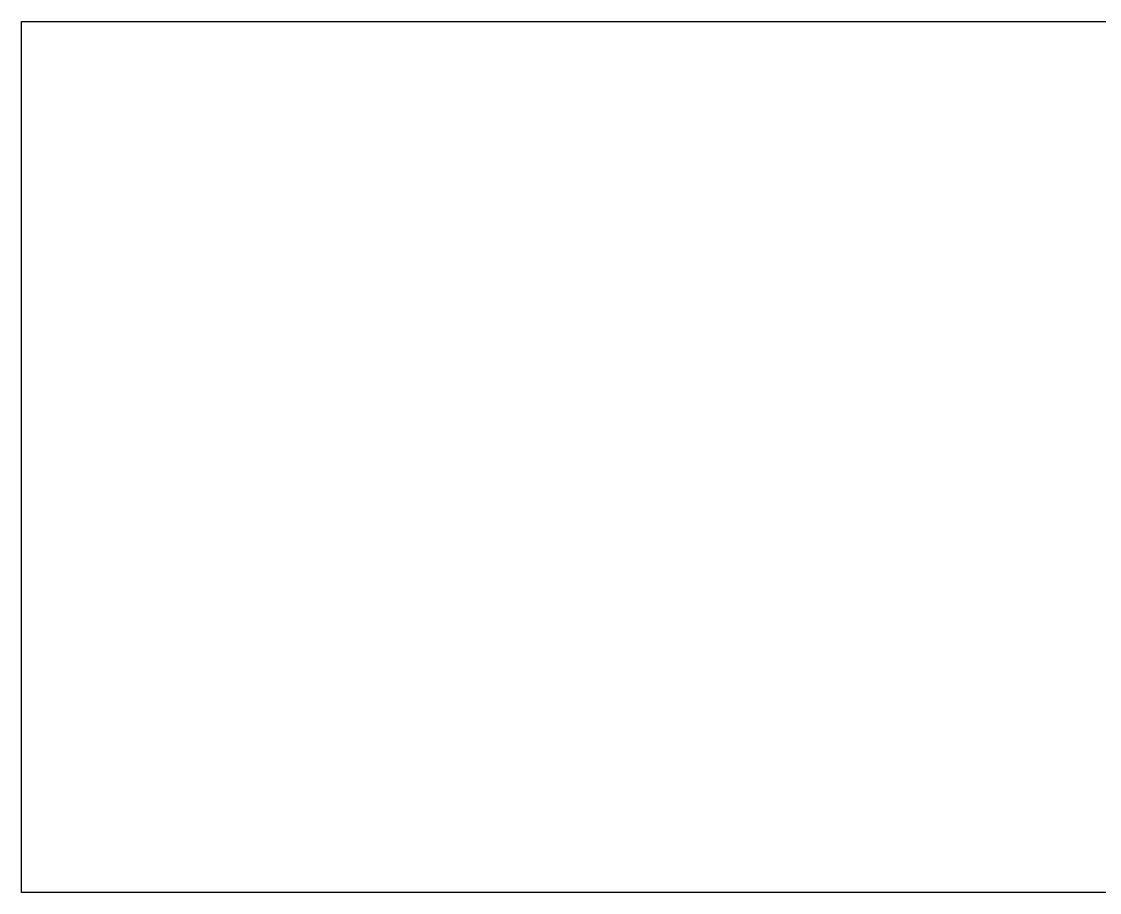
# Model space of a CAD drawing. Header units: millimetres. Extents: x -453 to 2661, y -841 to 395.
# Drawn here: x 5 to 260.7, y 188 to 394.5 of the extents above; entities that cross this region are included whole.
import ezdxf

# ---------------------------------------------------------------- set-up
doc = ezdxf.new("R2010")
doc.units = ezdxf.units.MM
doc.layers.add('Version 4', color=7, linetype='Continuous', true_color=0x000000)

msp = doc.modelspace()

# ---------------------------------------------------------------- linework, layer by layer
at = {"layer": 'Version 4'}
for points in [[(5, 188), (5, 291.25), (5, 394.5)], [(5, 394.5), (5, 394.5, -1.5), (5, 394.5, -3)], [(5, 188, -3), (5, 291.25, -3), (5, 394.5, -3)], [(5, 394.5), (420, 394.5), (835, 394.5)], [(5, 394.5, -3), (420, 394.5, -3), (835, 394.5, -3)], [(5, 188), (5, 188, -1.5), (5, 188, -3)], [(835, 188), (420, 188), (5, 188)], [(835, 188, -3), (420, 188, -3), (5, 188, -3)]]:
    msp.add_open_spline(points, degree=2, dxfattribs=at)

doc.saveas('drawing.dxf')
